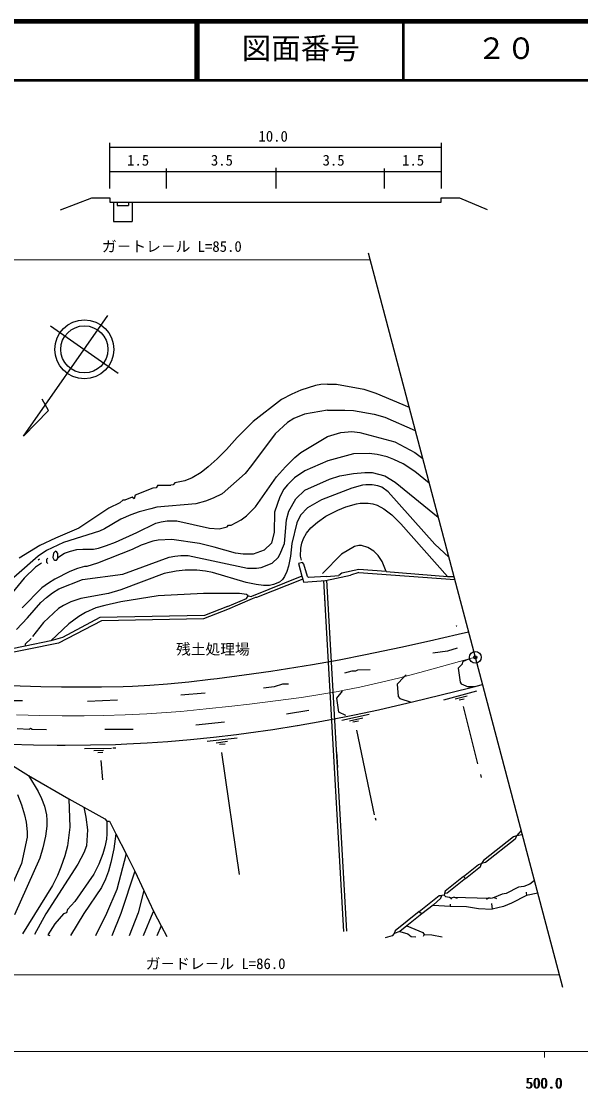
# Model space of a CAD drawing. Units: millimetres, scale not verified. Extents: x 40000 to 680000, y 20000 to 380000.
# Drawn here: x 479222 to 574118, y 198715 to 380000 of the extents above; entities that cross this region are included whole.
import ezdxf
from ezdxf.enums import TextEntityAlignment as Align

# ---------------------------------------------------------------- set-up
doc = ezdxf.new("R2010")
doc.units = ezdxf.units.MM
doc.header["$LTSCALE"] = 1000
doc.header["$PDMODE"] = 32
doc.header["$PDSIZE"] = 500
doc.linetypes.add('CHAIN', pattern=[18.5, 12, -1.5, 3.5, -1.5])
for name, color, linetype, lineweight in [('M-BGD', 7, 'Continuous', 25), ('M-BMK', 2, 'CHAIN', 13), ('M-BMK-HTXT', 7, 'Continuous', 13), ('M-BMK-LINE', 30, 'Continuous', 25), ('M-BMK-SRVR', 3, 'Continuous', 25), ('M-SUV', 7, 'Continuous', 13), ('M-TTL', 2, 'Continuous', 140), ('M-TTL-LINE', 7, 'Continuous', 50), ('M-TTL-TXT', 7, 'Continuous', 13), ('表記要素_2', 6, 'Continuous', 13)]:
    doc.layers.add(name, color=color, linetype=linetype, lineweight=lineweight)
doc.layers.add('M-OTRS', color=6, linetype='Continuous')
doc.styles.add('ＭＳ ゴシック', font='')
doc.styles.get('ＭＳ ゴシック').set_extended_font_data('MS Gothic')

# ---------------------------------------------------------------- blocks, each defined once
blk = doc.blocks.new('BUHIN1')
at = {"color": 3, "linetype": 'Continuous', "lineweight": 25}
for radius in [995, 30]:
    blk.add_circle((0, 0), radius, dxfattribs=at)

msp = doc.modelspace()

# ---------------------------------------------------------------- linework, layer by layer
at = {"layer": 'M-BGD'}
for p, q in [((494232, 351620), (494232, 359382)), ((550471, 359382), (550471, 351620)), ((494232, 358648), (550471, 358648)), ((494232, 354520), (510863, 354520)), ((503861, 351620), (503861, 355011)), ((510863, 354520), (550471, 354520)), ((522379, 355123), (522379, 351620)), ((540841, 351620), (540841, 355011)), ((485884, 348003), (491152, 349997)), ((491152, 349997), (494232, 349997)), ((494232, 349997), (494232, 349288)), ((550471, 349997), (553551, 349997)), ((550471, 349288), (550471, 349997)), ((553551, 349997), (558278, 348063)), ((494232, 349288), (550471, 349288)), ((494232, 349288), (495401, 349288)), ((494232, 349288), (498422, 349288)), ((494871, 349288), (494871, 345986)), ((495463, 349288), (495463, 348695)), ((495463, 348695), (497411, 348695)), ((497411, 349288), (497411, 348695)), ((498003, 349288), (498003, 345986)), ((548828, 349288), (550471, 349288)), ((494871, 345986), (498003, 345986)), ((526662, 317367), (525139, 316690)), ((529118, 318129), (526662, 317367)), ((530050, 318298), (529118, 318129)), ((531150, 318383), (530050, 318298)), ((531150, 318383), (532673, 318383)), ((532673, 318383), (537331, 317536)), ((537331, 317536), (539362, 316859)), ((523360, 315758), (518535, 312033)), ((525139, 316690), (523360, 315758)), ((539362, 316859), (545018, 314447)), ((531150, 313980), (527256, 313303)), ((531150, 313980), (534114, 313980)), ((534114, 313980), (535552, 313896)), ((535552, 313896), (539108, 313303)), ((518535, 312033), (515825, 309324)), ((524377, 311864), (522260, 309916)), ((525477, 312541), (524377, 311864)), ((527256, 313303), (525477, 312541)), ((539108, 313303), (540887, 312795)), ((540887, 312795), (546060, 310505)), ((531150, 309493), (533435, 310170)), ((533435, 310170), (535298, 310340)), ((535298, 310340), (536654, 310170)), ((536654, 310170), (542579, 308562)), ((515825, 309324), (514048, 307292)), ((522260, 309916), (518281, 304582)), ((526662, 306784), (531150, 309493)), ((542579, 308562), (545967, 306784)), ((514048, 307292), (512439, 305683)), ((525646, 305937), (526662, 306784)), ((535552, 306530), (531235, 305344)), ((538262, 306614), (535552, 306530)), ((539617, 306445), (538262, 306614)), ((541310, 306022), (539617, 306445)), ((545967, 306784), (547317, 305750)), ((512439, 305683), (510914, 304328)), ((518281, 304582), (517179, 303228)), ((524037, 304328), (525646, 305937)), ((531235, 305344), (527339, 303651)), ((542410, 305598), (541310, 306022)), ((544019, 304836), (542410, 305598)), ((545967, 303566), (544019, 304836)), ((509729, 303397), (508206, 302466)), ((510914, 304328), (509729, 303397)), ((517179, 303228), (513285, 299756)), ((522514, 302635), (524037, 304328)), ((527339, 303651), (525562, 302466)), ((531489, 302212), (533267, 302804)), ((533267, 302804), (535552, 303228)), ((535552, 303228), (537500, 303397)), ((537500, 303397), (538769, 303397)), ((538769, 303397), (540887, 302804)), ((540887, 302804), (542664, 301704)), ((548424, 301564), (545967, 303566)), ((502364, 301196), (502110, 300772)), ((502364, 301196), (504564, 301196)), ((504987, 301280), (504564, 301196)), ((505242, 301619), (504987, 301280)), ((506935, 301958), (505242, 301619)), ((508206, 302466), (506935, 301958)), ((518958, 297555), (522514, 302635)), ((524377, 301280), (523783, 300518)), ((525562, 302466), (524377, 301280)), ((527339, 300349), (531489, 302212)), ((537077, 301196), (535298, 300688)), ((537669, 301280), (537077, 301196)), ((538769, 301280), (537669, 301280)), ((539702, 301111), (538769, 301280)), ((540379, 300857), (539702, 301111)), ((542664, 301704), (549957, 295768)), ((498046, 299164), (496775, 298656)), ((498383, 298910), (498046, 299164)), ((498554, 299502), (498383, 298910)), ((501517, 300688), (498554, 299502)), ((502110, 300772), (501517, 300688)), ((513285, 299756), (511762, 298994)), ((523106, 299248), (522175, 296624)), ((523783, 300518), (523106, 299248)), ((525816, 298910), (527339, 300349)), ((535298, 300688), (530133, 298740)), ((541479, 300095), (540379, 300857)), ((549354, 291205), (541479, 300095)), ((495929, 298232), (494066, 297301)), ((496437, 298656), (495929, 298232)), ((496775, 298656), (496437, 298656)), ((502194, 297470), (501177, 297216)), ((508798, 298063), (502194, 297470)), ((510492, 298486), (508798, 298063)), ((511762, 298994), (510492, 298486)), ((517433, 296031), (518958, 297555)), ((524631, 296793), (525816, 298910)), ((527764, 297386), (526577, 296116)), ((530133, 298740), (527764, 297386)), ((532927, 296962), (534283, 297555)), ((534283, 297555), (536060, 298063)), ((536060, 298063), (536737, 298148)), ((536737, 298148), (538093, 298148)), ((538093, 298148), (538854, 298063)), ((538854, 298063), (539617, 297809)), ((539617, 297809), (540718, 297216)), ((494066, 297301), (488985, 293914)), ((497792, 296200), (496098, 295438)), ((499231, 296708), (497792, 296200)), ((501177, 297216), (499231, 296708)), ((516502, 295354), (517433, 296031)), ((522175, 296624), (522091, 293237)), ((524208, 295354), (524631, 296793)), ((526577, 296116), (525985, 294846)), ((529456, 294930), (530896, 295946)), ((530896, 295946), (532927, 296962)), ((540718, 297216), (542071, 296200)), ((542071, 296200), (543596, 294676)), ((488985, 293914), (485006, 292221)), ((493304, 293830), (492458, 293406)), ((496098, 295438), (493304, 293830)), ((498808, 293152), (502025, 294761)), ((502025, 294761), (502956, 295015)), ((502956, 295015), (503971, 295184)), ((503971, 295184), (505581, 295184)), ((505581, 295184), (511169, 293914)), ((511169, 293914), (512777, 293830)), ((512777, 293830), (514131, 294168)), ((514131, 294168), (514385, 294422)), ((514385, 294422), (514810, 294422)), ((514810, 294422), (516502, 295354)), ((523869, 291290), (524208, 295354)), ((525985, 294846), (525139, 291290)), ((527594, 293068), (528356, 293999)), ((528356, 293999), (529456, 294930)), ((543596, 294676), (551554, 285702)), ((485006, 292221), (482381, 290951)), ((492458, 293406), (486362, 291459)), ((495167, 291544), (498808, 293152)), ((502448, 291882), (501517, 291713)), ((504733, 291967), (502448, 291882)), ((509475, 291290), (504733, 291967)), ((522091, 293237), (521668, 291374)), ((526831, 291374), (527085, 292136)), ((527085, 292136), (527594, 293068)), ((482381, 290951), (478825, 288834)), ((483483, 290104), (482044, 289173)), ((486362, 291459), (483483, 290104)), ((487546, 290020), (488648, 290274)), ((488648, 290274), (489664, 290358)), ((489664, 290358), (491442, 290358)), ((491442, 290358), (492287, 290528)), ((498046, 290274), (492119, 287988)), ((492287, 290528), (493643, 290951)), ((493643, 290951), (495167, 291544)), ((499569, 291036), (498046, 290274)), ((501517, 291713), (499569, 291036)), ((511931, 290697), (509475, 291290)), ((515571, 289681), (511931, 290697)), ((520398, 290189), (518535, 289512)), ((521668, 291374), (520398, 290189)), ((523106, 289427), (523869, 291290)), ((525139, 291290), (524885, 289173)), ((526577, 289173), (526662, 290528)), ((526662, 290528), (526831, 291374)), ((535721, 290782), (533521, 289512)), ((536483, 290951), (535721, 290782)), ((536908, 290951), (536483, 290951)), ((538008, 290612), (536908, 290951)), ((539023, 290020), (538008, 290612)), ((551752, 288977), (549354, 291205)), ((482044, 289173), (475016, 282992)), ((482298, 288665), (482044, 288496)), ((483737, 288834), (483483, 288580)), ((483483, 288580), (483483, 288157)), ((484668, 289681), (484583, 288919)), ((484583, 288919), (484752, 288580)), ((485006, 290020), (484668, 289681)), ((484752, 288580), (484921, 288496)), ((484921, 288496), (485175, 288496)), ((485260, 289850), (485006, 290020)), ((485175, 288496), (485429, 288750)), ((485429, 289596), (485260, 289850)), ((485429, 288919), (486531, 289681)), ((485429, 288750), (485429, 289596)), ((486531, 289681), (487546, 290020)), ((496437, 286125), (504310, 289004)), ((504310, 289004), (505242, 289173)), ((505242, 289173), (506258, 289258)), ((506258, 289258), (507527, 289258)), ((507527, 289258), (517604, 287141)), ((516842, 289512), (515571, 289681)), ((518535, 289512), (516842, 289512)), ((521752, 287988), (522768, 288919)), ((522768, 288919), (523106, 289427)), ((524885, 289173), (524546, 287480)), ((526748, 288496), (526577, 289173)), ((533521, 289512), (530304, 286210)), ((539785, 289258), (539023, 290020)), ((540464, 288242), (539785, 289258)), ((481619, 287310), (479673, 285448)), ((482635, 287988), (481619, 287310)), ((483483, 288157), (483737, 287903)), ((487462, 286548), (484921, 285278)), ((488731, 287056), (487462, 286548)), ((489918, 287395), (488731, 287056)), ((490341, 287395), (489918, 287395)), ((492119, 287988), (490341, 287395)), ((505496, 286633), (503464, 286210)), ((507019, 286802), (505496, 286633)), ((508968, 286802), (507019, 286802)), ((510492, 286633), (508968, 286802)), ((511677, 286379), (510492, 286633)), ((517604, 287141), (519127, 287141)), ((519127, 287141), (519889, 287226)), ((519889, 287226), (521752, 287988)), ((524292, 286548), (523869, 285702)), ((524546, 287480), (524292, 286548)), ((526917, 288072), (526239, 287903)), ((526239, 287903), (526831, 285786)), ((527171, 287818), (526917, 288072)), ((527764, 285702), (527171, 287818)), ((536483, 286887), (533606, 286294)), ((541141, 286548), (536483, 286887)), ((541141, 286548), (540464, 288242)), ((541141, 286548), (551554, 285702)), ((479673, 285448), (477641, 282908)), ((484921, 285278), (483821, 284601)), ((485600, 283585), (489579, 285194)), ((489579, 285194), (496437, 286125)), ((503464, 286210), (496098, 283416)), ((517350, 284686), (511677, 286379)), ((519043, 284347), (517350, 284686)), ((526831, 285786), (518281, 282315)), ((527002, 285278), (519127, 282146)), ((523021, 284770), (522006, 284347)), ((523529, 285194), (523021, 284770)), ((523869, 285702), (523529, 285194)), ((526831, 285786), (527002, 285278)), ((527002, 285278), (527085, 284770)), ((527085, 284770), (530812, 285024)), ((527933, 285532), (527764, 285702)), ((530981, 285702), (527933, 285532)), ((533944, 225419), (530534, 285005)), ((530812, 285024), (532673, 285448)), ((530981, 285702), (533098, 285871)), ((534443, 225447), (531031, 285073)), ((532673, 285448), (535044, 285956)), ((533606, 286294), (533098, 285871)), ((536483, 286379), (535044, 285956)), ((536483, 286379), (552753, 285193)), ((551554, 285702), (552618, 285702)), ((482721, 283754), (479333, 280368)), ((483821, 284601), (482721, 283754)), ((483483, 282146), (484498, 282908)), ((484498, 282908), (485600, 283585)), ((493981, 282823), (489325, 281976)), ((496098, 283416), (493981, 282823)), ((510152, 282823), (502448, 282400)), ((516248, 282823), (510152, 282823)), ((517433, 282654), (516248, 282823)), ((520312, 284178), (519043, 284347)), ((521329, 284178), (520312, 284178)), ((522006, 284347), (521329, 284178)), ((480266, 278674), (482552, 281299)), ((482552, 281299), (483483, 282146)), ((487631, 281384), (486362, 280791)), ((489325, 281976), (487631, 281384)), ((496098, 281384), (493389, 280791)), ((502448, 282400), (496098, 281384)), ((514217, 280622), (517433, 281976)), ((518366, 281892), (514217, 280114)), ((517687, 282400), (517433, 282654)), ((517433, 281976), (517687, 282400)), ((517687, 282400), (518281, 282315)), ((518958, 282146), (518366, 281892)), ((519127, 282146), (518958, 282146)), ((530727, 281638), (530727, 281299)), ((485514, 280283), (482975, 277912)), ((486362, 280791), (485514, 280283)), ((490087, 279606), (488985, 278928)), ((491864, 280368), (490087, 279606)), ((493389, 280791), (491864, 280368)), ((514217, 280114), (510152, 278505)), ((514217, 280622), (510321, 279098)), ((478402, 276727), (480266, 278674)), ((482975, 277912), (481112, 275542)), ((487293, 277658), (484244, 274780)), ((492796, 278166), (485514, 274356)), ((492542, 278759), (486192, 275372)), ((488985, 278928), (487293, 277658)), ((510321, 279098), (492542, 278759)), ((510152, 278505), (492796, 278166)), ((479842, 273848), (474423, 272748)), ((485514, 274356), (474846, 272240)), ((480858, 275203), (479842, 274187)), ((484244, 274780), (479842, 273848)), ((479842, 274187), (479842, 273848)), ((486192, 275372), (484244, 274780)), ((551554, 273002), (549014, 272663)), ((553164, 273510), (551554, 273002)), ((554010, 270800), (553333, 270123)), ((553333, 270123), (553671, 267752)), ((554094, 271224), (554010, 270800)), ((555110, 271647), (554094, 271224)), ((535298, 269615), (534029, 269276)), ((535892, 269615), (535298, 269615)), ((536229, 269784), (535892, 269615)), ((538431, 269869), (536229, 269784)), ((544104, 268599), (543004, 267414)), ((544527, 268938), (544104, 268599)), ((522091, 266990), (520312, 266736)), ((523529, 267414), (522091, 266990)), ((524546, 267414), (523529, 267414)), ((543004, 267414), (543173, 265297)), ((553671, 267752), (553841, 267498)), ((553841, 267498), (555025, 266990)), ((556212, 266990), (555025, 266990)), ((495506, 264704), (490425, 264450)), ((510406, 265890), (506258, 265551)), ((532758, 265043), (533689, 266228)), ((533098, 262672), (532758, 265043)), ((543173, 265297), (543427, 264958)), ((543427, 264958), (545373, 264366)), ((556466, 266228), (550877, 264704)), ((554856, 265382), (552825, 264874)), ((554348, 264874), (553502, 264704)), ((477218, 264620), (479419, 264620)), ((528018, 262926), (524208, 262334)), ((554179, 263604), (556635, 253867)), ((534283, 262080), (533098, 262672)), ((538262, 262249), (533606, 261233)), ((537162, 261656), (534875, 261148)), ((536400, 261148), (535468, 260979)), ((478487, 259878), (480604, 259794)), ((480604, 259794), (480773, 259963)), ((480773, 259963), (481027, 259794)), ((481027, 259794), (483483, 259709)), ((493389, 259794), (498214, 259794)), ((513708, 260979), (508798, 260471)), ((536060, 259624), (539108, 245231)), ((471376, 257508), (480435, 251920)), ((515825, 258270), (510746, 257677)), ((514217, 257677), (512269, 257423)), ((494489, 256492), (489918, 256407)), ((493135, 256153), (491525, 256068)), ((493050, 255814), (492204, 255730)), ((494744, 256576), (495252, 256576)), ((513794, 257254), (512862, 257169)), ((513200, 255814), (516164, 235071)), ((532673, 255899), (532844, 253274)), ((492712, 254460), (492966, 251158)), ((557143, 252089), (557227, 251581)), ((480435, 251920), (487293, 247940)), ((480435, 251920), (482044, 249210)), ((478571, 248702), (479250, 246924)), ((482044, 249210), (482635, 248025)), ((479250, 246924), (479758, 245231)), ((482635, 248025), (483144, 246670)), ((483144, 246670), (483483, 245231)), ((487293, 247940), (489833, 246501)), ((487293, 247940), (487462, 243114)), ((479758, 245231), (480012, 243961)), ((483483, 245231), (483568, 244300)), ((489833, 246501), (493389, 244554)), ((489833, 246501), (490171, 244808)), ((490171, 244808), (490425, 242691)), ((480012, 243961), (480181, 242352)), ((483568, 243284), (483314, 241590)), ((483568, 244300), (483568, 243284)), ((487462, 243114), (487039, 239982)), ((493389, 244554), (493727, 244130)), ((493727, 244130), (494150, 244130)), ((493727, 244130), (493727, 242014)), ((494150, 244130), (495252, 242014)), ((539277, 244723), (539362, 244300)), ((480181, 241421), (479250, 236934)), ((480181, 242352), (480181, 241421)), ((483314, 241590), (482889, 239643)), ((490425, 242691), (490256, 239982)), ((493727, 242014), (493643, 241082)), ((495252, 242014), (494912, 239474)), ((495252, 242014), (497029, 238627)), ((562731, 241506), (557650, 237442)), ((563239, 241675), (562731, 241506)), ((563239, 241675), (562985, 241082)), ((564027, 242551), (563239, 241675)), ((564216, 241837), (563239, 241675)), ((482889, 239643), (482381, 237865)), ((487039, 239982), (486616, 238288)), ((490256, 239982), (489833, 238796)), ((493389, 239812), (493050, 238627)), ((493643, 241082), (493389, 239812)), ((494912, 239474), (494404, 237103)), ((562985, 241082), (557989, 237103)), ((482381, 237865), (478064, 228213)), ((486616, 238288), (485937, 236341)), ((489833, 238796), (488817, 236849)), ((493050, 238627), (492373, 236849)), ((497029, 238627), (495421, 232531)), ((497029, 238627), (498469, 235664)), ((479250, 236934), (475354, 228298)), ((488817, 236849), (483398, 228382)), ((485937, 236341), (485346, 234902)), ((492373, 236849), (491525, 235156)), ((494404, 237103), (493981, 235664)), ((554264, 234732), (556804, 236764)), ((554602, 234394), (557143, 236426)), ((556804, 236764), (557312, 236934)), ((557143, 236426), (557312, 236934)), ((557650, 237442), (557312, 236934)), ((557989, 237103), (557312, 236934)), ((485346, 234902), (484498, 233208)), ((491525, 235156), (488308, 230499)), ((493473, 234309), (492796, 232870)), ((493981, 235664), (493473, 234309)), ((498469, 235664), (496098, 228467)), ((498469, 235664), (499993, 232362)), ((554264, 234732), (551131, 232277)), ((554602, 234394), (551469, 231938)), ((554264, 234732), (554602, 234394)), ((566276, 234046), (565525, 233462)), ((484498, 233208), (481450, 228298)), ((492796, 232870), (489833, 228467)), ((495421, 232531), (493643, 228467)), ((499993, 232362), (499062, 228552)), ((499993, 232362), (501685, 228721)), ((551131, 232277), (551046, 231854)), ((563577, 232954), (561460, 231854)), ((564508, 233039), (563577, 232954)), ((565525, 233462), (564508, 233039)), ((564848, 232108), (564931, 231515)), ((488308, 230499), (487039, 229144)), ((546729, 228806), (550116, 231515)), ((549100, 229906), (550369, 231092)), ((550116, 231515), (550539, 231515)), ((550369, 231092), (550539, 231515)), ((550962, 231600), (550539, 231515)), ((551046, 231854), (550962, 231600)), ((550962, 231600), (551216, 231346)), ((551469, 231938), (551046, 231854)), ((551216, 231346), (551894, 231261)), ((551894, 231261), (552148, 231092)), ((552656, 231261), (552148, 231092)), ((552148, 231092), (552148, 230922)), ((552656, 231261), (558498, 231092)), ((552656, 231261), (553164, 231092)), ((558498, 231092), (558158, 230838)), ((558752, 231092), (558498, 231092)), ((558921, 231007), (558752, 231092)), ((559429, 231176), (558921, 231007)), ((560783, 231769), (559429, 231176)), ((559429, 231176), (559852, 231007)), ((561460, 231854), (560783, 231769)), ((562392, 230245), (561037, 229652)), ((564931, 231515), (562392, 230245)), ((566836, 231928), (564931, 231515)), ((486869, 228552), (486362, 228382)), ((487039, 229144), (486869, 228552)), ((489833, 228467), (487546, 224742)), ((493643, 228467), (491779, 224657)), ((496098, 228467), (494573, 224657)), ((499062, 228552), (497537, 224657)), ((501517, 228636), (499908, 224657)), ((501685, 228721), (501517, 228636)), ((501685, 228721), (502956, 226350)), ((546729, 228806), (542664, 225504)), ((546729, 228806), (547152, 228382)), ((549100, 229906), (547152, 228382)), ((549100, 229906), (551977, 229737)), ((551977, 230076), (551977, 229737)), ((551977, 229737), (554771, 229652)), ((554771, 229652), (556804, 229314)), ((556804, 229314), (559089, 229229)), ((559006, 230160), (559089, 229229)), ((561037, 229652), (559089, 229229)), ((481450, 228298), (479419, 224996)), ((483398, 228382), (481450, 224911)), ((484921, 226689), (483737, 224826)), ((486362, 228382), (484921, 226689)), ((547152, 228382), (544612, 226350)), ((483737, 224826), (484075, 224742)), ((502956, 226350), (502194, 224657)), ((502956, 226350), (503887, 224572)), ((542496, 225080), (542156, 224657)), ((542664, 225504), (542496, 225080)), ((543427, 225419), (542496, 225080)), ((544612, 226350), (543427, 225419)), ((543427, 225419), (544781, 224996)), ((544612, 226350), (547321, 225250)), ((544781, 224996), (545373, 224572)), ((547321, 225250), (547575, 224911)), ((547575, 224911), (547406, 224572)), ((547575, 224911), (548846, 224826)), ((548846, 224826), (550623, 224488)), ((542156, 224657), (540971, 224318)), ((545373, 224572), (546135, 224488))]:
    msp.add_line(p, q, dxfattribs=at)
for points in [[(468947, 267833), (473421, 267493), (477898, 267213), (478996, 267160), (482503, 267036), (486022, 266972), (489213, 266952), (492841, 266964), (496477, 267037), (498064, 267096), (501037, 267263), (504006, 267490), (507659, 267839), (511315, 268249), (512417, 268381), (516998, 268980), (521578, 269639), (528624, 270771), (533121, 271570), (537618, 272429), (543626, 273677), (548492, 274770), (553357, 275909), (555098, 276322)], [(477276, 257205), (481296, 257115), (485319, 257085), (486669, 257083), (490927, 257107), (495181, 257192), (497108, 257258), (500581, 257441), (504050, 257684), (507923, 258018), (511822, 258417), (515724, 258878), (517746, 259142), (521881, 259746), (526007, 260410), (526056, 260418), (530202, 261141), (534336, 261923), (535766, 262211), (539843, 263086), (543907, 264020), (545590, 264419), (550439, 265593), (555291, 266793), (557474, 267335)]]:
    msp.add_lwpolyline(points, dxfattribs=at)
at = {"layer": 'M-BMK'}
msp.add_lwpolyline([(478389, 262232), (482357, 262106), (486126, 262046), (489896, 262046), (493166, 262096), (496842, 262218), (500516, 262401), (506259, 262801), (510599, 263207), (514933, 263673), (517954, 264023), (522352, 264562), (526751, 265161), (529883, 265644), (533002, 266186), (533690, 266315), (536657, 266913), (539621, 267571), (543236, 268444), (546847, 269379), (556246, 271980)], dxfattribs=at)
at = {"layer": 'M-BMK-HTXT'}
for p, q in [((471291, 339500), (538394, 339500)), ((471376, 218075), (570499, 218075))]:
    msp.add_line(p, q, dxfattribs=at)
at = {"layer": 'M-BMK-LINE'}
msp.add_line((538076, 340702), (571064, 215936), dxfattribs=at)
at = {"layer": 'M-BMK-SRVR'}
for p, q in [((479582, 309535), (493921, 330014)), ((484172, 328295), (495640, 320265)), ((483842, 313876), (482778, 315843)), ((479582, 309535), (483842, 313876))]:
    msp.add_line(p, q, dxfattribs=at)
for radius in [5000, 4000]:
    msp.add_circle((489906, 324280), radius, dxfattribs=at)
at = {"layer": 'M-OTRS'}
msp.add_point((556246, 271980), dxfattribs=at)
at = {"layer": 'M-SUV'}
for p, q in [((40000, 205000), (579000, 205000)), ((568000, 205000), (568000, 204000))]:
    msp.add_line(p, q, dxfattribs=at)
at = {"layer": 'M-TTL'}
msp.add_line((680000, 380000), (40000, 380000), dxfattribs=at)
at = {"layer": 'M-TTL-LINE'}
for p, q in [((508747, 380000), (508747, 370000)), ((509247, 380000), (509247, 370000)), ((543997, 380000), (543997, 370000)), ((40000, 370000), (680000, 370000))]:
    msp.add_line(p, q, dxfattribs=at)
at = {"layer": '表記要素_2'}
for radius in [31.3, 25, 18.8, 12.5, 6.3]:
    msp.add_circle((553055, 277279), radius, dxfattribs=at)

# ---------------------------------------------------------------- block references
at = {"layer": 'M-BMK-SRVR', "rotation": 76.66667}
msp.add_blockref('BUHIN1', (556246, 271980), dxfattribs=at)

# ---------------------------------------------------------------- texts
at = {"layer": 'M-BGD', "style": 'ＭＳ ゴシック'}
for s, p in [('10.0', (519450, 359032)), ('1.5', (497160, 354957)), ('3.5', (511372, 354957)), ('3.5', (530320, 354957)), ('1.5', (543823, 354957))]:
    msp.add_text(s, height=1833, rotation=359.7, dxfattribs=at).set_placement(p, align=Align.BOTTOM_LEFT)
msp.add_text('残土処理場', height=1833, dxfattribs=at).set_placement((505472, 271895), align=Align.BOTTOM_LEFT)
at = {"layer": 'M-BMK-HTXT', "style": 'ＭＳ ゴシック'}
for s, p in [('ガ－トレ－ル L=85.0', (492884, 340300)), ('ガ－ドレ－ル L=86.0', (500314, 218475))]:
    msp.add_text(s, height=1833, dxfattribs=at).set_placement(p, align=Align.BOTTOM_LEFT)
at = {"layer": 'M-SUV', "style": 'ＭＳ ゴシック'}
for p in [(564719, 198195), (564875, 198195)]:
    msp.add_text('500.0', height=1833, dxfattribs=at).set_placement(p, align=Align.BOTTOM_LEFT)
at = {"layer": 'M-TTL-TXT', "style": 'ＭＳ ゴシック'}
for s, p in [('図面番号', (516622, 372500)), ('２０', (556497, 372500))]:
    msp.add_text(s, height=3666, dxfattribs=at).set_placement(p, align=Align.BOTTOM_LEFT)

doc.saveas('drawing.dxf')
